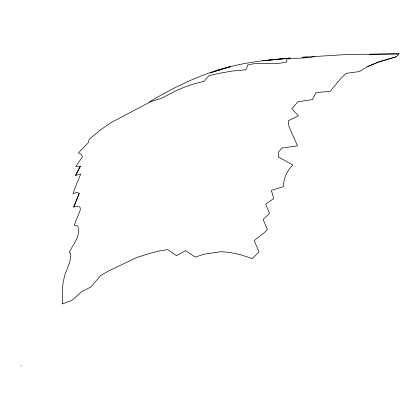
<?xml version="1.0" encoding="UTF-8"?>
<svg xmlns="http://www.w3.org/2000/svg" width="420" height="420" viewBox="0 0 420 420"><rect width="100%" height="100%" fill="white"/><g stroke="black" fill="none" stroke-linecap="round" stroke-linejoin="round"><path stroke-width="0.63" d="M21 366.119L21.053 365.531M314.423 56.506L310.952 57.425L286.529 59.005L286.797 61.913C273.887 65.473 260.358 61.246 247.564 65.079L246.992 67.489L245.894 69.767L232.197 71.08L220.495 73.08L209.003 75.621L204.125 81.265L193.294 84.089L185.225 86.882L176.778 90.337L161.48 98.322L150.77 101.656L110.791 122.75L99.881 130.384L89.156 139.429L88.258 142.711L78.482 152.896L81.102 154.203L82.504 156.791L75.826 166.409L80.357 166.226L75.553 175.392L80.787 174.027L76.766 183.404L72.97 193.652L77.054 192.297L79.202 193.441L73.731 207.023L76.309 206.204L78.414 206.346L80.02 207.223L80.351 209.811L74.193 225.272L76.808 225.419L77.952 226.763C80.95 236.418 72.744 244.388 69.184 252.672L70.319 253.055C72.088 262.154 65.126 270.454 63.83 279.31C61.619 287.369 63.084 295.748 62.165 303.949L71.867 300.421L81.548 291.721L91.035 286.907L100.706 275.478L108.229 271.136L136.857 257.45L150.911 253.024L159.206 250.982L167.711 249.622L176.521 255.675L185.566 250.661L195.227 257.103L203.858 254.252L221.34 251.654L230.507 252.562L240.823 254.793L252.294 258.652L259.019 251.827L254.21 240.629L264.332 232.596L267.388 229.635L263.109 219.45L269.524 213.518L265.703 204.109L273.709 198.618L271.346 190.328L283.495 186.622C283.406 178.427 287.091 170.667 292.856 164.95L278.271 156.902L278.607 152.255L281.589 148.108L297.549 145.85L288.934 126.473L288.199 120.787L298.368 115.81L291.853 108.691L297.969 101.777L312.417 99.593L316.013 92.715L330.262 91.208L340.379 79.023L346.07 73.358L359.468 71.568L367.463 66.612L378.661 61.976L396.239 56.805L399 53.881L347.818 54.458L302.159 57.299L306.611 57.031M73.731 207.023L79.202 193.441M75.553 175.392L80.357 166.226M149.336 101.934C174.752 86.746 201.71 73.595 230.627 66.644L213.239 71.962M367.463 66.612L378.661 61.976L396.239 56.805M210.368 72.97L221.246 69.142L217.87 70.334C241.127 62.496 265.755 60.107 290.084 58.102L262.694 60.785L290.084 58.102M369.374 54.264L399 53.881"/></g></svg>
